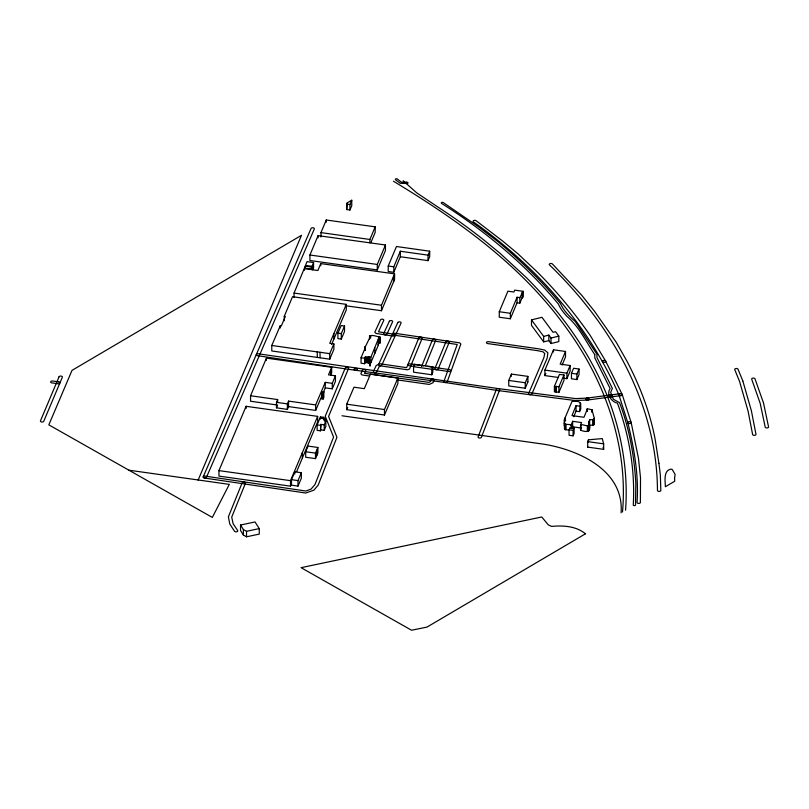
<?xml version="1.0" encoding="UTF-8"?>
<svg xmlns="http://www.w3.org/2000/svg" width="809" height="809" viewBox="0 0 809 809"><rect width="100%" height="100%" fill="white"/><g stroke="black" fill="none" stroke-linecap="round" stroke-linejoin="round"><path stroke-width="1.21" d="M625.559 510.186C628.077 475.884 622.981 441.269 611.958 408.747L611.897 408.596C599.712 372.797 579.952 339.992 556.268 310.646A814.076 470.009 0 0 0 526.163 277.406L499.891 253.177L483.944 240.071A730.709 421.873 0 0 0 437.8 206.983L416.665 192.795L403.175 180.771M564.925 420.326L564.925 418.132L572.003 401.416C583.249 400.526 579.972 403.762 579.557 411.639L576.038 411.164L573.783 416.696M579.557 411.639L580.589 409.223L580.457 403.054M369.541 338.041C368.965 333.015 377.479 336.837 380.2 337.222L380.109 342.844L379.097 342.581L379.097 337.09L380.2 337.222M622.485 511.996C628.381 445.769 604.515 379.542 565.41 326.705C521.036 265.221 458.298 220.442 394.114 181.631L393.396 181.216M284.262 316.329L285.355 316.481L281.299 326.007L280.207 325.855L271.773 345.463L271.773 350.964L317.259 357.416L317.28 351.864L329.728 353.664L333.884 343.896L329.748 343.309L346.303 304.366L292.534 296.691L284.262 316.329L284.262 320.728M317.259 357.416L329.728 359.156L333.884 349.387L333.884 343.896M320.04 352.289L320.061 357.75M556.076 392.082L556.137 386.429L558.918 386.823L563.964 374.951L559.434 374.466L554.398 386.348L554.398 391.839L556.137 391.92L556.137 386.429M312.041 266.313L313.568 262.531L307.026 261.651L305.499 265.433L312.041 266.313L312.041 269.609M312.8 269.913L313.568 268.032L313.568 262.531M571.114 428.254C574.855 421.014 560 427.961 565.622 420.326L564.267 420.144L564.925 418.132M587.405 411.093L587.294 408.737L591.966 409.799L594.322 418.304L593.412 419.456L589.64 419.871L588.79 421.964C591.561 430.176 589.083 433.644 580.559 430.155L580.559 424.654L581.6 422.591L572.661 421.317L571.114 424.958M580.559 430.155L580.609 424.533M345.251 305.691L381.484 310.727L381.484 305.236L394.59 273.857L320.748 263.592L317.886 270.499L304.245 268.608L294.041 293.091L294.041 297.479M381.484 310.727L394.59 279.348L394.59 273.857M421.55 366.558L432.431 339.871A1.679 0.971 0 0 1 434.453 339.153L459.633 342.844L460.867 343.987L447.195 381.818A1.679 0.971 0 0 1 445.142 382.505L346.555 369.046L257.555 355.677A1.679 0.971 0 0 1 256.352 354.494L311.06 228.472A1.679 0.971 0 0 1 313.103 227.774A1.679 0.971 0 0 1 314.327 228.947L206.457 477.32A1.679 0.971 0 0 1 204.414 478.028A1.679 0.971 0 0 1 203.19 476.845L256.352 354.504A1.679 0.971 0 0 1 258.405 353.796L498.445 388.623L575.695 398.604L587.253 398.089M425.291 365.84L435.707 340.316A1.679 0.971 0 0 0 434.453 339.153L394.923 333.268A1.679 0.971 0 0 0 392.871 333.965A1.679 0.971 0 0 0 394.074 335.148L457.237 344.492L443.949 381.322A1.679 0.971 0 0 0 445.142 382.505L497.677 390.514L575.199 400.536L587.516 400.02M579.557 406.148L576.038 405.673L571.973 415.624L583.987 417.262L587.405 408.889M304.386 270.287L305.175 266.181L311.708 267.081L311.708 269.276M311.708 267.081L310.919 268.982L304.386 268.092M324.965 418.819L324.166 420.751L325.835 420.983L324.227 424.846L320.87 424.381L320.465 430.833L317.128 430.358L317.128 424.867L320.475 416.868L323.802 417.333L323.408 418.283L320.86 418.253L324.965 418.819L324.965 421.024M587.728 447.124L587.698 441.613L588.446 439.813L602.26 438.599L603.656 443.848L603.656 449.349L587.698 447.104M320.465 430.833L320.87 424.381M320.87 429.872L324.227 430.337L325.835 426.474L325.835 420.983M508.75 380.452L511.409 374.082L527.903 376.377L527.903 381.868L525.253 388.239L508.75 385.944L508.75 380.452L525.253 382.748L527.903 376.377M321.8 393.316L322.478 391.708L323.853 391.9L323.853 397.391L323.165 399.009L321.8 398.807L321.8 393.316L323.165 393.518L323.853 391.9M321.8 398.807L322.478 397.199M393.791 272.289L393.791 266.798L400.324 251.245L428.022 255.148L429.7 251.195L396.461 246.512L388.219 266.03L388.219 271.521L393.791 272.289L400.324 256.736L400.324 251.245M519.833 297.641L523.079 291.311L514.696 290.128L513.897 292.029L507.91 291.189L499.264 311.728L499.264 317.219L510.337 318.776L517.082 302.748L517.082 297.257L519.833 297.641L519.833 303.142L517.082 302.748M519.833 303.142L522.088 297.793L522.088 292.302M198.154 480.071L301.474 235.318L72.021 370.36L48.833 424.856L212.322 517.426L229.311 484.379L128.894 470.191M291.452 483.913L290.512 486.158L218.946 476.107L218.946 470.616L246.098 406.3L317.654 416.372L317.654 421.863L296.66 471.586M277.649 405.066L250.557 401.244L250.557 395.753L266.434 358.124L331.66 367.306L331.66 372.807L330.669 375.164L330.669 369.662L331.66 367.306M309.928 255.007L318.079 235.641L385.458 244.996L385.458 250.487L377.277 269.953L309.928 260.508L309.928 255.007L377.277 264.462L385.458 244.996M320.961 236.997L320.961 232.608L326.27 219.997L375.194 226.854L375.194 232.355L370.846 242.67M369.885 242.771L369.885 239.474L375.194 226.854M330.669 369.662L328.484 374.84L335.452 375.821L335.452 381.312L332.266 388.836L325.269 387.845L323.347 392.365M290.512 486.158L290.512 480.667L317.654 416.372M315.49 458.612L315.49 453.111L317.876 447.468L308.087 446.083L305.691 451.746L305.691 457.237L315.49 458.612L317.876 452.959L317.876 447.468M510.337 318.776L510.337 313.285L517.082 297.257M562.103 365.011L565.511 356.961L565.511 351.47L553.498 349.781L544.902 370.097L544.902 375.588L558.352 377.479M563.236 378.167L566.907 378.683L566.907 373.192L570.133 365.526L560.162 364.121L565.511 351.47M566.907 378.683L570.133 371.018L570.133 365.526M565.228 426.768L564.652 429.286L569.101 430.297M346.737 204.07L347.233 202.887L351.763 200.217L351.763 205.719L349.933 210.016L346.737 209.561L346.737 204.07L349.933 204.525L351.763 200.217M346.737 209.561L347.233 202.887M335.452 375.821L332.266 383.345L325.269 382.354L315.652 404.925L288.56 401.102L288.56 406.593L287.377 409.384L276.476 407.837L276.476 402.346L277.649 399.575L250.557 395.753M276.476 407.837L277.254 405.997M287.377 409.384L287.377 403.893L288.56 401.102M291.483 479.676L294.81 471.799L301.342 472.719L301.342 478.21L298.015 486.088L291.483 485.167L291.483 479.676L298.015 480.597L301.342 472.719M400.324 256.736L428.022 260.64L429.7 256.686L429.7 251.195M413.551 366.689L414.562 364.303L432.795 366.882L432.795 372.373L431.784 374.769L413.551 372.18L413.551 366.689L431.784 369.278L432.795 366.882M522.088 297.793L523.079 296.802L523.079 291.311M544.902 375.588L545.812 373.445M331.579 344.492L346.303 309.857L346.303 304.366M288.56 406.593L315.652 410.416L322.387 394.62M379.097 337.09L370.846 357.244L369.035 356.991C370.461 362.513 370.451 374.527 368.894 357.173L365.183 357.032L364.667 363.716L361.057 363.221L361.057 357.73L365.122 348.143L364.91 347.112L365.122 350.348M346.737 404.176L353.968 387.198L364.313 388.664L370.492 374.132L397.876 378.025L397.876 383.527L384.467 415.027L346.737 409.667L346.737 404.176L384.467 409.536L397.876 378.025M346.737 409.667L347.698 407.412M379.097 342.581L378.076 344.978L378.369 339.527M369.622 363.888L369.035 362.483L370.846 362.735L378.369 345.018M556.137 391.92L558.918 392.314L563.964 380.452L563.964 374.951M571.892 428.628L572.661 426.808L572.661 421.317M341.277 339.082L341.277 333.591L344.513 326.037L341.206 325.552L337.919 333.106L337.919 338.597L341.277 339.082L344.513 331.528L344.513 326.037M571.457 373.293L573.601 368.267L579.042 369.046L579.042 374.537L576.878 379.563L571.457 378.784L571.457 373.293L576.878 374.071L579.042 369.046M569.061 429.771L570.052 427.455L574.087 428.022L574.087 433.513L573.085 435.829L569.061 435.272L569.061 429.771L573.085 430.337L574.087 428.022M364.667 363.716L365.183 357.032M589.64 419.871L589.64 425.362L593.412 424.947L594.342 424.128L594.322 418.304M580.559 424.654C582.864 424.058 588.183 427.567 589.417 424.331M564.267 425.635L564.298 420.073M531.493 319.879L541.969 317.31L553.012 332.297L555.55 331.68L558.817 336.119L558.817 341.61L551 343.532L548.846 340.609L548.846 335.118L543.668 336.392L531.493 319.879L531.493 325.37L543.668 341.883L548.846 340.609M548.846 335.118L551 338.041L558.817 336.119M240.536 525.031L255.027 521.957L259.264 528.601L259.264 534.102L246.533 536.802L243.398 535.022L240.536 530.522L240.536 525.031L243.398 529.531L246.533 531.311L259.264 528.601M365.031 347.385L370.643 335.887L369.541 335.846M587.031 398.099A1.679 0.971 0 0 1 588.982 399.353A1.679 0.971 0 0 1 586.131 399.707A1.679 0.971 0 0 1 587.031 398.099L620.2 393.71M587.769 400L620.918 395.601M365.183 362.523L368.894 362.665L369.42 363.908M580.609 430.024L580.771 424.553M361.057 357.73L364.667 358.225M527.246 381.777L527.903 381.868M388.219 266.03L393.791 266.798M294.041 293.091L381.484 305.236M603.656 443.848L587.698 441.613M320.961 232.608L369.885 239.474M499.264 311.728L510.337 313.285M544.902 370.097L566.907 373.192M554.398 386.348L556.076 386.581M368.884 375.932L362.088 374.982L360.854 373.788L362.442 370.229A1.679 0.971 0 0 1 364.495 369.531A1.679 0.971 0 0 1 365.708 370.714L364.535 373.323L429.063 382.394L430.206 381.626L430.793 379.775A1.679 0.971 0 0 1 432.754 378.996A1.679 0.971 0 0 1 434.099 380.129L433.058 382.697L429.266 384.427L397.249 379.917M276.476 402.346L287.377 403.893M341.985 415.775L543.355 444.131C578.435 449.713 624.275 470.332 621.09 512.815M317.128 424.867L320.465 425.332M305.691 451.746L315.49 453.111M218.946 470.616L290.512 480.667M271.773 345.463L317.259 351.925M572.661 426.808L581.6 428.082M337.919 333.106L341.277 333.591M423.592 365.84L409.941 363.848A1.679 0.971 0 0 0 407.898 364.546A1.679 0.971 0 0 0 409.111 365.729L414.077 366.457M427.243 366.376L449.521 369.632A1.679 0.971 0 0 1 450.744 370.805A1.679 0.971 0 0 1 448.702 371.513L432.481 369.147M204.404 478.028L241.851 483.57L228.381 516.85L229.796 524.03L234.499 531.22A1.679 0.971 0 0 0 236.673 531.776A1.679 0.971 0 0 0 237.644 530.522L233.113 523.676L231.718 517.123L245.501 483.084L244.288 481.921A1.679 0.971 0 0 0 242.235 482.629A1.679 0.971 0 0 0 243.448 483.802L305.751 493.025L313.882 490.163L318.18 485.147L336.938 437.295L328.585 416.473L348.588 368.328A1.679 0.971 0 0 0 347.344 367.155A1.679 0.971 0 0 0 345.312 367.873L325.228 416.241L333.571 437.093L314.944 484.611L311.081 489.061L305.863 491.033L205.243 476.147A1.679 0.971 0 0 0 203.19 476.845M380.2 342.713L379.199 342.46L379.199 336.969M605.628 361.067L590.327 335.614C574.36 312.678 556.531 291.119 536.691 271.43L518.134 253.965L503.046 241.365L476.076 220.695A1.679 0.971 0 0 0 473.71 220.544A1.679 0.971 0 0 0 473.437 221.899C535.588 265.949 588.386 324.642 618.936 394.913M605.648 361.107L622.172 394.387M627.835 422.814L618.905 394.822M622.212 394.489L631.141 422.44L638.473 458.369L640.506 477.795L640.394 502.47A1.679 0.971 0 0 1 638.665 503.41A1.679 0.971 0 0 1 637.027 502.409C638.898 475.54 634.205 448.762 627.824 422.753M603.099 447.246L603.656 449.349M658.91 463.335L655.108 439.054C649.839 411.741 639.858 385.65 626.894 361.087L616.256 342.308L594.585 311.404L581.752 295.295L552.405 263.967A1.679 0.971 0 0 0 550.12 263.592A1.679 0.971 0 0 0 549.483 264.917C610.704 323.833 657.06 403.58 657.454 490.426A1.679 0.971 0 0 0 659.173 491.387A1.679 0.971 0 0 0 660.822 490.396L660.346 474.944L658.92 463.355M594.18 418.961L594.18 424.452M593.867 419.244L593.867 424.735M593.412 419.456L593.412 424.947M592.866 419.578L592.866 425.069M592.107 410.092L592.107 412.297M591.966 409.799L591.966 411.993M589.265 424.978L589.265 430.479M588.942 425.261L588.942 430.752M588.79 421.964L588.79 424.159M588.487 425.473L588.487 430.964M588.446 439.813L588.446 442.007M587.951 425.595L587.951 431.086M587.374 425.615L587.374 431.116M587.294 408.737L587.233 411.063M580.609 403.388L580.589 409.223M576.878 374.071L576.878 379.563M576.038 405.673L576.038 411.164M573.085 430.337L573.085 435.829M571.235 424.978L571.184 428.396M565.976 424.361L565.976 429.852M565.44 424.26L565.44 429.751M564.985 424.058L564.985 429.549M564.652 423.795L564.652 429.286M564.429 423.158L564.46 428.982M558.918 386.823L558.918 392.314M553.498 349.781L553.498 351.976M551 338.041L551 343.532M543.668 336.392L543.668 341.883M525.253 382.748L525.253 388.239M522.634 292.373L522.634 297.874M511.409 374.082L511.409 376.286M431.784 369.278L431.784 374.769M428.022 255.148L428.022 260.64M414.562 364.303L414.562 366.497M394.003 275.313L394.003 280.804M393.518 276.445L393.518 281.937M384.467 409.536L384.467 415.027M380.109 337.343L380.109 342.844M377.277 264.462L377.277 269.953M374.84 347.83L374.84 353.321M370.846 357.244L370.846 362.735M370.633 335.765L370.643 338.081M369.551 335.715L369.551 339.011M369.035 356.991L368.894 362.665M368.004 357.254L368.004 362.756M367.326 357.254L367.326 362.756M366.143 357.163L366.143 362.654M364.91 347.112L364.91 350.408M364.697 347.142L364.697 350.439M349.933 204.525L349.933 210.016M333.874 333.601L333.874 339.092M332.266 383.345L332.266 388.836M329.728 353.664L329.728 359.156M326.27 219.997L326.27 222.192M325.269 382.354L325.269 387.845M324.227 424.846L324.227 430.337M323.802 417.333L323.802 419.527M323.165 393.518L323.165 399.009M320.748 263.592L320.748 265.787M320.475 416.868L320.475 419.062M318.079 235.641L318.079 237.836M316.734 450.178L316.734 455.669M315.652 404.925L315.652 410.416M305.175 266.181L305.175 268.376M302.344 452.636L302.344 458.137M298.015 480.597L298.015 486.088M294.81 471.799L294.81 473.993M280.207 325.855L280.207 328.06M277.649 399.575L277.649 401.77M266.434 358.124L266.434 360.329M246.533 531.311L246.533 536.802M246.098 406.3L246.098 408.494M243.398 529.531L243.398 535.022M594.767 354.554L594.787 357.871L610.128 388.532C606.093 393.943 611.422 402.033 617.409 403.125C629.291 435.515 635.227 470.444 633.275 504.947A1.122 0.647 0 0 0 634.347 505.625A1.122 0.647 0 0 0 635.52 505.008L635.844 483.428C634.246 455.942 629.392 428.436 619.542 402.66L613.374 399.231L610.674 392.385L612.373 388.35L596.981 357.588L596.941 354.221L575.108 321.315C569.162 316.359 563.671 310.646 560.445 303.517C541.656 281.006 520.541 260.579 498.101 241.76L478.402 226.702L443.241 202.553A1.122 0.647 0 0 0 441.653 202.493A1.122 0.647 0 0 0 441.562 203.403C485.127 231.03 525.344 264.3 558.402 304.053C560.354 308.694 563.509 312.527 566.836 316.248C579.052 326.492 585.898 341.56 594.767 354.554M674.575 477.947L674.706 481.254L665.362 486.745C665.291 481.304 663.198 470.535 670.924 469.089L672.279 469.544L675.121 474.438L674.575 477.947M544.7 353.513L543.901 357.649L528.631 393.498A1.679 0.971 0 0 0 529.865 394.671A1.679 0.971 0 0 0 531.897 393.963L547.187 358.053L547.885 352.805L544.679 350.085L538.673 348.831L488.535 341.691A1.679 0.971 0 0 0 486.492 342.399A1.679 0.971 0 0 0 487.726 343.572L537.611 350.671L542.96 351.794L544.7 353.513M478.807 435.06L478.119 436.86A1.679 0.971 0 0 0 479.393 438.023A1.679 0.971 0 0 0 481.406 437.285L499.689 389.776A1.679 0.971 0 0 0 498.405 388.623A1.679 0.971 0 0 0 496.402 389.362L478.807 435.06M418.86 337.879L406.614 367.67L380.604 363.868A1.679 0.971 0 0 0 378.561 364.576A1.679 0.971 0 0 0 379.785 365.759L407.443 369.794L409.485 369.076L422.136 338.334A1.679 0.971 0 0 0 420.892 337.161A1.679 0.971 0 0 0 418.86 337.879M445.931 341.853L434.908 368.51A1.679 0.971 0 0 0 436.152 369.683A1.679 0.971 0 0 0 438.175 368.965L449.207 342.298A1.679 0.971 0 0 0 447.964 341.135A1.679 0.971 0 0 0 445.931 341.853M59.057 376.802L40.48 420.822A1.679 0.971 0 0 0 41.714 421.995A1.679 0.971 0 0 0 43.747 421.277L62.323 377.257A1.679 0.971 0 0 0 61.09 376.084A1.679 0.971 0 0 0 59.057 376.802M397.785 322.569L378.723 364.222L376.236 365.506L373.283 371.715A1.679 0.971 0 0 0 374.466 372.909A1.679 0.971 0 0 0 376.529 372.231L379.31 366.356L381.818 365.061L401.052 323.044A1.679 0.971 0 0 0 399.818 321.861A1.679 0.971 0 0 0 397.785 322.569M389.331 321.284L383.678 333.601A1.679 0.971 0 0 0 384.872 334.795L392.992 336.099A1.679 0.971 0 0 0 395.065 335.432A1.679 0.971 0 0 0 393.902 334.228L378.481 331.781L383.749 320.404A1.679 0.971 0 0 0 382.556 319.211A1.679 0.971 0 0 0 380.503 319.899L374.8 332.216L375.983 333.399L384.862 334.795A1.679 0.971 0 0 0 386.935 334.107L392.587 321.79A1.679 0.971 0 0 0 391.394 320.597A1.679 0.971 0 0 0 389.331 321.284M585.473 533.788L426.99 627.096L411.538 630.231L301.069 567.675L541.757 516.981L548.31 524.879L551.566 526.396C563.266 525.354 575.978 526.012 585.473 533.788M406.29 182.247L401.345 182.167L397.361 179.032A1.122 0.647 0 0 0 395.793 178.89A1.122 0.647 0 0 0 395.561 179.79L400.202 183.289L406.988 183.512A1.122 0.647 0 0 0 407.999 182.804A1.122 0.647 0 0 0 406.775 182.217L406.29 182.247M58.663 381.858L52.716 381.019A1.679 0.971 0 0 0 50.684 381.727A1.679 0.971 0 0 0 51.918 382.9L57.854 383.749A1.679 0.971 0 0 0 59.886 383.031A1.679 0.971 0 0 0 58.663 381.858M742.814 380.918L738.03 369.217A1.679 0.971 0 0 0 736.008 368.499A1.679 0.971 0 0 0 734.754 369.662L739.527 381.332L748.072 411.103L752.623 434.494A1.679 0.971 0 0 0 754.484 435.353A1.679 0.971 0 0 0 755.96 434.281L751.409 410.861L742.814 380.918M763.494 402.963L755.009 378.865A1.679 0.971 0 0 0 753.027 378.106A1.679 0.971 0 0 0 751.713 379.249L760.187 403.317L765.213 427.091A1.679 0.971 0 0 0 767.084 427.941A1.679 0.971 0 0 0 768.55 426.859L763.524 403.044M609.612 396.653A1.679 0.971 0 0 0 612.342 396.076A1.679 0.971 0 0 0 610.097 395.004A1.679 0.971 0 0 0 609.612 396.653M619.552 395.429A1.679 0.971 0 0 0 622.222 394.772A1.679 0.971 0 0 0 619.896 393.761A1.679 0.971 0 0 0 619.552 395.429M603.109 362.189A1.679 0.971 0 0 0 605.719 361.441A1.679 0.971 0 0 0 603.281 360.511A1.679 0.971 0 0 0 603.109 362.189M354.645 370.026A1.679 0.971 0 0 0 357.436 369.551A1.679 0.971 0 0 0 355.323 368.398A1.679 0.971 0 0 0 354.645 370.026M628.371 423.35A1.679 0.971 0 0 0 631.131 422.824A1.679 0.971 0 0 0 628.957 421.701A1.679 0.971 0 0 0 628.371 423.35"/></g></svg>
